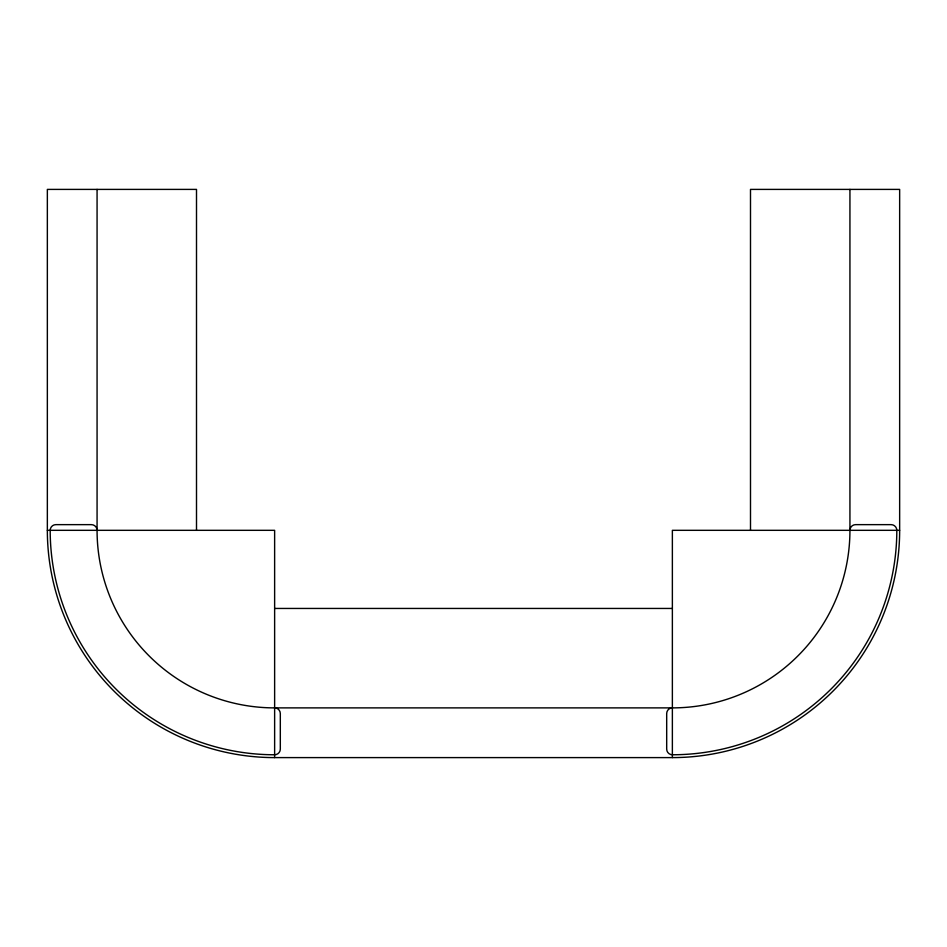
<?xml version="1.0" encoding="UTF-8"?>
<svg xmlns="http://www.w3.org/2000/svg" width="947" height="947" viewBox="0 0 947 947"><rect width="100%" height="100%" fill="white"/><g stroke="black" fill="none" stroke-linecap="round" stroke-linejoin="round"><path stroke-width="1.42" d="M196.503 530.32L196.503 189.4L47.35 189.4L47.35 530.32L274.63 530.32L274.63 757.6L672.37 757.6A227.28 227.28 0 0 0 899.65 530.32L899.65 189.4L750.498 189.4L750.498 530.32M899.65 530.32L672.37 530.32L672.37 757.6M274.63 608.447L672.37 608.447M274.63 707.883A5.682 5.682 0 0 1 280.312 713.564L280.312 749.077A5.682 5.682 0 0 1 274.63 754.759A224.439 224.439 0 0 1 50.191 530.32A5.682 5.682 0 0 1 55.873 524.638L91.386 524.638A5.682 5.682 0 0 1 97.068 530.32A177.562 177.562 0 0 0 274.63 707.883L672.37 707.883A177.562 177.562 0 0 0 849.933 530.32A5.682 5.682 0 0 1 855.615 524.638L891.127 524.638A5.682 5.682 0 0 1 896.809 530.32A224.439 224.439 0 0 1 672.37 754.759A5.682 5.682 0 0 1 666.688 749.077L666.688 713.564A5.682 5.682 0 0 1 672.37 707.883M849.933 189.4L849.933 530.32M97.068 189.4L97.068 530.32M274.63 757.6A227.28 227.28 0 0 1 47.35 530.32"/></g></svg>
